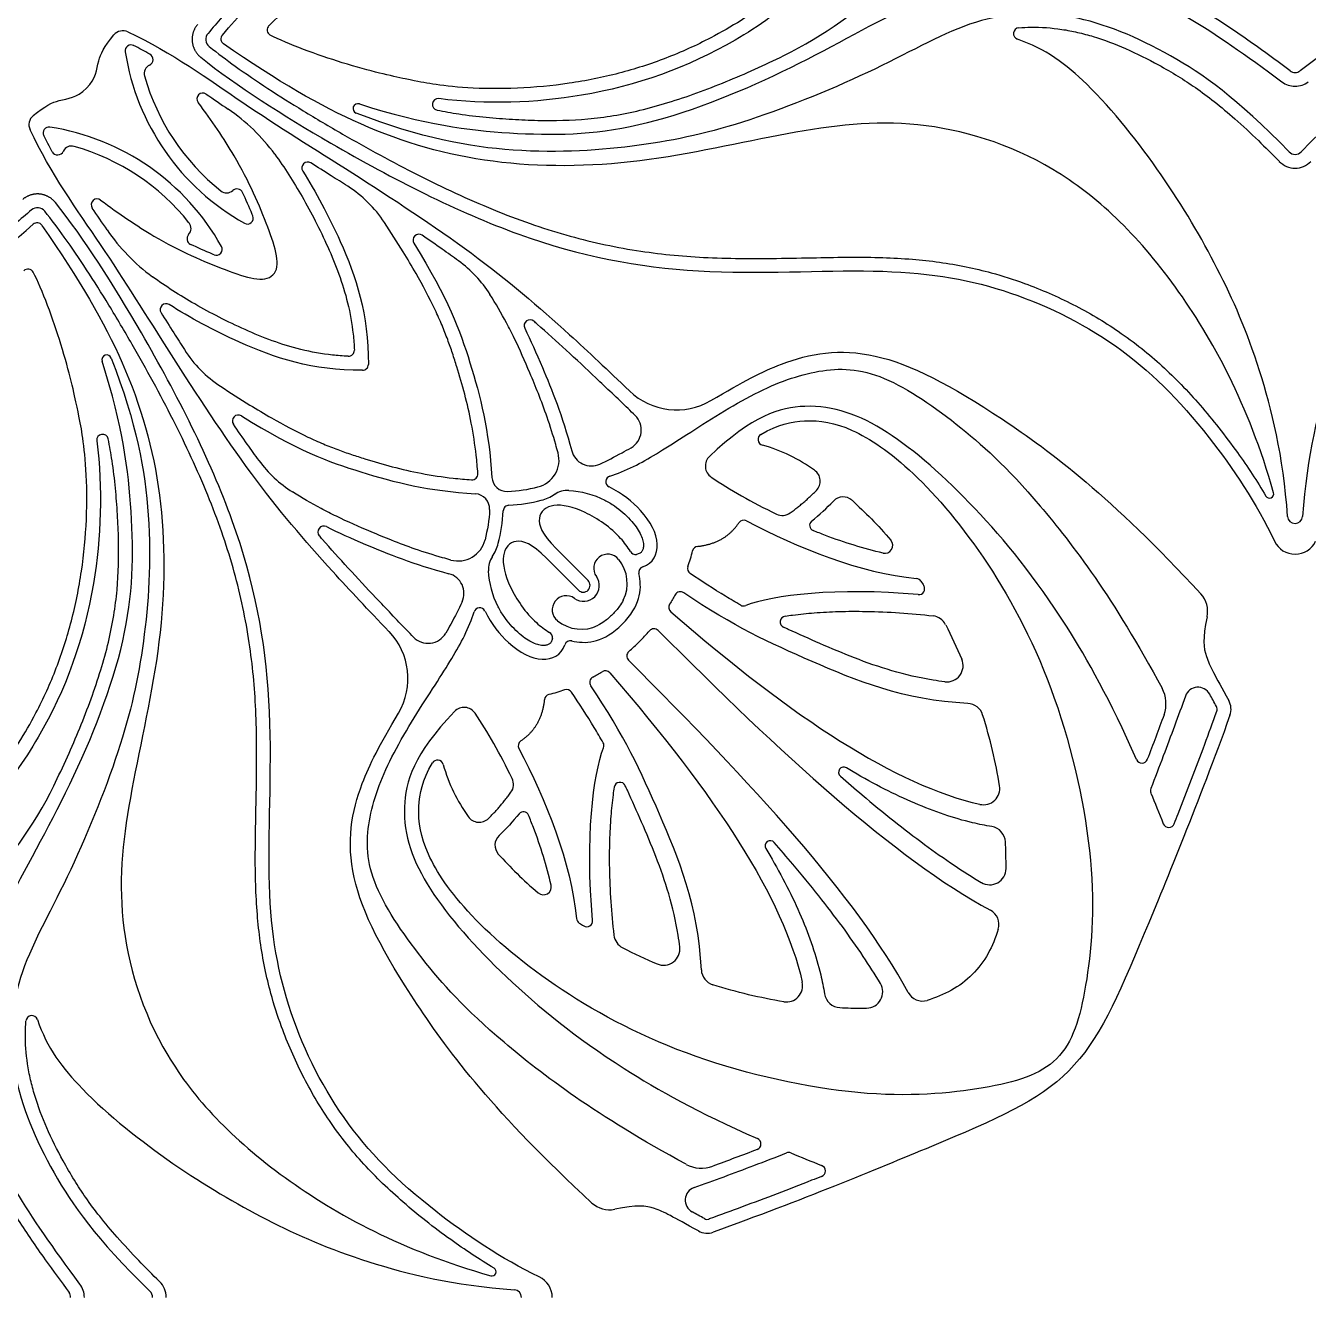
# Model space of a CAD drawing. Header units: millimetres. Extents: x -143 to 143, y -142 to 141.
# Drawn here: x -73.36 to -45.42, y -96.54 to -68.86 of the extents above; entities that cross this region are included whole.
import ezdxf

# ---------------------------------------------------------------- set-up
doc = ezdxf.new("R2010")
doc.units = ezdxf.units.MM
doc.header["$MEASUREMENT"] = 0
doc.layers.add('Layer 03', color=5, linetype='Continuous')

msp = doc.modelspace()

# ---------------------------------------------------------------- linework, layer by layer
at = {"layer": 'Layer 03'}
for p, q in [((-61.801, -80.239), (-61.106, -80.934)), ((-61.317, -81.145), (-62.012, -80.45))]:
    msp.add_line(p, q, dxfattribs=at)
for centre, radius, start, end in [((-60.712, -61.637), 8.77, 296.1595, 315.1549), ((-71.238, -69.223), 0.256, 64.7147, 140.0941), ((-67.968, -68.948), 0.128, 134.3858, 242.4301), ((-51.716, -69.031), 0.128, 94.6815, 251.5047), ((-69.231, -69.155), 0.2, 139.9473, 231.4089), ((-68.975, -69.146), 0.128, 139.1348, 235.4084), ((-71.06, -69.404), 0.128, 63.2362, 188.8658), ((-66.05, -68.622), 5.199, 188.8658, 240.7775), ((-70.715, -69.594), 0.135, 295.1145, 61.0149), ((-70.573, -69.898), 0.201, 115.1145, 195.7558), ((-66.05, -68.622), 4.9, 195.7558, 231.4239), ((-45.711, -69.694), 0.481, 233.2008, 270), ((-45.711, -69.694), 0.182, 234.0871, 270), ((-45.711, -69.694), 0.182, 270, 305.9129), ((-45.711, -69.694), 0.481, 270, 306.7992), ((-69.496, -70.452), 0.128, 55.8133, 216.7853), ((-66.12, -70.662), 0.106, 72.3119, 248.8515), ((-64.373, -70.571), 0.126, 82.7496, 258.9367), ((-73.028, -71.013), 0.256, 129.9059, 205.2853), ((-71.301, -74.125), 4.179, 36.2275, 55.7048), ((-72.847, -71.191), 0.128, 81.1342, 206.7638), ((-73.629, -76.201), 5.199, 29.2225, 81.1342), ((-72.353, -71.678), 0.201, 74.2442, 154.8855), ((-73.629, -76.201), 4.9, 38.5761, 74.2442), ((-72.657, -71.536), 0.135, 208.9851, 334.8855), ((-45.711, -71.477), 0.182, 224.3429, 270), ((-45.711, -71.477), 0.182, 270, 315.6571), ((-67.213, -71.953), 0.128, 57.7231, 212.1586), ((-45.711, -71.477), 0.481, 224.343, 270), ((-45.711, -71.477), 0.481, 270, 315.657), ((-68.98, -72.296), 0.201, 231.4239, 312.0658), ((-68.755, -72.546), 0.135, 25.4413, 132.0643), ((-67.784, -74.615), 2.683, 33.3595, 57.4728), ((-73.096, -73.02), 0.2, 38.5911, 130.0527), ((-71.799, -72.755), 0.128, 53.2147, 214.1867), ((-73.105, -73.276), 0.128, 34.5916, 130.8652), ((-69.955, -73.271), 0.201, 317.9342, 38.5761), ((-68.526, -73.048), 0.128, 240.7775, 22.3358), ((-68.126, -70.95), 4.179, 214.2952, 233.7725), ((-69.706, -73.496), 0.135, 137.9357, 244.5587), ((-64.791, -73.526), 0.128, 55.6299, 211.6976), ((-69.203, -73.725), 0.128, 247.6642, 29.2225), ((-65.509, -76.144), 2.683, 32.3673, 53.8699), ((-73.303, -74.283), 0.128, 27.5699, 135.6142), ((-70.298, -75.038), 0.128, 57.8414, 212.2769), ((-62.373, -75.387), 0.128, 48.9167, 206.2928), ((-67.636, -74.467), 2.683, 212.5272, 236.6405), ((-66.325, -75.926), 0.128, 315, 2.6832), ((-71.589, -76.131), 0.106, 21.1485, 197.6881), ((-66.325, -75.926), 0.128, 267.3168, 315), ((-66.02, -76.231), 0.128, 315, 359.6884), ((-66.02, -76.231), 0.128, 270.3116, 315), ((-59.181, -75.741), 1.48, 226.17, 300.4458), ((-68.725, -77.46), 0.128, 58.3024, 214.3701), ((-60.391, -77.66), 0.442, 299.61, 45.9821), ((-71.68, -77.878), 0.126, 11.0633, 187.2504), ((-57.278, -77.865), 0.128, 121.0371, 254.7572), ((-62.343, -78.314), 0.603, 283.8635, 15.0891), ((-61.037, -77.999), 0.442, 194.9376, 294.601), ((-66.107, -76.742), 2.683, 216.1301, 237.6327), ((-58.264, -78.443), 0.29, 133.5714, 236.4565), ((-63.636, -78.616), 0.128, 265.9994, 315), ((-63.636, -78.616), 0.128, 315, 4.0006), ((-62.875, -78.67), 0.328, 183.4412, 272.4277), ((-60.594, -78.783), 0.128, 106.9153, 244.0955), ((-56.342, -78.771), 0.29, 315.4232, 55.349), ((-63.581, -79.376), 0.328, 357.5723, 86.5588), ((-61.556, -79.469), 0.495, 86.6922, 124.271), ((-46.268, -79.05), 0.0919, 210.7446, 15.8749), ((-62.827, -79.424), 0.128, 92.7135, 135), ((-62.343, -78.314), 0.901, 283.8635, 304.2843), ((-55.554, -79.405), 0.29, 48.0677, 136.6645), ((-62.827, -79.424), 0.128, 135, 177.2865), ((-56.877, -79.23), 0.29, 244.0005, 306.191), ((-45.711, -79.529), 0.164, 184.172, 270), ((-45.711, -79.529), 0.164, 270, 355.828), ((-66.864, -79.878), 0.128, 63.7072, 221.0833), ((-57.717, -79.75), 0.128, 61.8656, 146.5033), ((-56.164, -79.736), 0.119, 128.9528, 247.8235), ((-63.937, -79.908), 0.603, 254.9109, 346.1365), ((-63.937, -79.908), 0.901, 325.7157, 346.1365), ((-54.645, -80.171), 0.172, 257.1642, 40.0937), ((-45.711, -79.868), 0.495, 205.4523, 270), ((-45.711, -79.868), 0.495, 270, 334.5477), ((-62.783, -80.695), 0.495, 145.729, 183.3078), ((-60.678, -80.669), 0.306, 39.3413, 215.6858), ((-60.076, -80.24), 0.128, 210.4757, 280.0124), ((-58.708, -80.319), 0.128, 96.2531, 166.6531), ((-61.076, -80.996), 0.821, 333.5741, 39.3413), ((-59.874, -80.76), 0.128, 108.6445, 191.8461), ((-58.812, -80.675), 0.128, 160.8247, 235.5824), ((-64.252, -81.214), 0.442, 335.399, 75.0624), ((-61.212, -81.04), 0.149, 315, 45), ((-61.204, -81.047), 0.342, 315, 35.6832), ((-53.967, -81.02), 0.128, 32.6272, 84.3203), ((-61.582, -81.573), 0.306, 54.3156, 230.6587), ((-61.212, -81.04), 0.149, 225, 315), ((-59.097, -81.307), 0.128, 55.9401, 150.8176), ((-53.906, -81.116), 0.128, 264.7146, 31.932), ((-48.174, -81.607), 0.559, 347.9778, 42.7417), ((-63.468, -81.657), 0.128, 25.9045, 163.0847), ((-61.204, -81.047), 0.342, 234.3156, 315), ((-59.223, -81.518), 0.128, 147.5567, 229.0431), ((-57.72, -81.361), 0.128, 240.4771, 291.0833), ((-61.255, -81.175), 0.821, 230.6587, 296.4259), ((-56.795, -81.837), 0.128, 98.8381, 244.8425), ((-53.637, -82.059), 0.355, 26.9436, 83.3836), ((-66.51, -83.07), 1.48, 329.5542, 43.83), ((-64.591, -81.861), 0.442, 224.0179, 330.39), ((-62.011, -82.175), 0.128, 349.9876, 59.5243), ((-59.674, -82.115), 0.128, 45.0447, 138.5367), ((-61.491, -82.377), 0.128, 78.1539, 161.3555), ((-60.136, -82.577), 0.128, 131.4633, 224.9553), ((-53.295, -82.788), 0.355, 263.0702, 23.3334), ((-60.733, -83.028), 0.128, 40.9569, 122.4433), ((-60.944, -83.154), 0.128, 119.1824, 214.0599), ((-61.932, -83.543), 0.128, 103.3469, 173.7469), ((-61.576, -83.439), 0.128, 34.4176, 109.1753), ((-49.225, -83.615), 0.703, 339.7993, 28.4236), ((-47.826, -83.55), 0.291, 28.7855, 160.1776), ((-63.808, -83.987), 0.29, 33.5435, 136.4286), ((-52.854, -83.965), 0.355, 17.5556, 87.4649), ((-47.536, -83.739), 0.128, 340.1222, 28.9064), ((-47.498, -83.736), 0.392, 340.1323, 28.8797), ((-62.501, -84.534), 0.128, 123.4967, 208.1344), ((-60.89, -84.531), 0.128, 338.9167, 29.5229), ((-64.386, -84.973), 0.128, 15.2428, 148.9629), ((-49.048, -84.782), 0.128, 203.8234, 339.0978), ((-55.539, -85.112), 0.113, 59.2037, 228.9278), ((-80.614, -81.539), 8.77, 314.8451, 333.8405), ((-63.021, -85.374), 0.29, 323.809, 25.9995), ((-60.414, -85.456), 0.128, 25.1575, 171.1619), ((-52.496, -85.462), 0.355, 257.2471, 9.2426), ((-48.735, -85.512), 0.128, 158.7335, 202.6009), ((-62.515, -86.087), 0.119, 22.1765, 141.0472), ((-63.48, -85.909), 0.29, 214.651, 314.5768), ((-52.373, -86.643), 0.355, 2.6948, 80.8124), ((-48.462, -86.183), 0.128, 201.7058, 338.4175), ((-62.846, -86.697), 0.29, 133.3355, 221.9323), ((-57.139, -86.712), 0.113, 41.0722, 210.7963), ((-52.361, -87.205), 0.355, 239.1442, 359.4278), ((-62.08, -87.606), 0.172, 229.9063, 12.8358), ((-52.516, -88.425), 0.355, 343.3267, 61.5771), ((-61.231, -88.284), 0.128, 185.6797, 237.3728), ((-61.135, -88.345), 0.128, 238.068, 5.2854), ((-60.192, -88.614), 0.355, 186.6164, 243.0564), ((-59.463, -88.956), 0.355, 246.6666, 6.9298), ((-58.286, -89.397), 0.355, 182.5351, 252.4444), ((-56.79, -89.755), 0.355, 260.7574, 12.7529), ((-55.608, -89.878), 0.355, 189.1876, 267.3052), ((-55.046, -89.89), 0.355, 270.5722, 30.8558), ((-53.826, -89.735), 0.355, 208.4229, 286.6733), ((-73.22, -90.535), 0.128, 18.4953, 175.3185), ((-57.47, -93.203), 0.128, 290.9022, 66.1766), ((-56.739, -93.516), 0.128, 67.3991, 111.2665), ((-58.636, -93.027), 0.703, 241.5764, 290.2007), ((-56.068, -93.789), 0.128, 291.5825, 68.2942), ((-58.701, -94.425), 0.291, 109.8224, 241.2145), ((-60.644, -94.077), 0.559, 227.2583, 282.0222), ((-58.512, -94.715), 0.128, 241.0936, 289.8778), ((-58.515, -94.753), 0.392, 241.1203, 289.8677), ((-63.201, -95.984), 0.0919, 254.1251, 59.2554), ((-72.557, -96.541), 0.481, 360, 36.7992), ((-70.774, -96.541), 0.481, 360, 45.657), ((-62.383, -96.541), 0.495, 360, 64.5477), ((-72.557, -96.541), 0.182, 360, 35.9129), ((-70.774, -96.541), 0.182, 360, 45.6571), ((-62.722, -96.541), 0.164, 360, 85.828)]:
    msp.add_arc(centre, radius, start, end, dxfattribs=at)
for points, knots in [([(-45.711, -56.238), (-45.898, -56.238), (-46.284, -56.25), (-46.877, -56.297), (-47.494, -56.369), (-48.332, -56.493), (-49.35, -56.683), (-50.493, -56.943), (-51.515, -57.214), (-52.428, -57.502), (-53.287, -57.82), (-54.152, -58.18), (-55.062, -58.583), (-56.362, -59.192), (-58.019, -60.026), (-59.962, -61.107), (-61.789, -62.249), (-63.426, -63.438), (-64.871, -64.61), (-66.167, -65.735), (-67.162, -66.668), (-67.929, -67.427), (-68.508, -68.029), (-68.993, -68.566), (-69.283, -68.905), (-69.384, -69.026)], [1247.428954, 1247.428954, 1247.428954, 1247.428954, 1248.086195, 1248.787177, 1249.518816, 1250.267475, 1251.761421, 1253.160183, 1254.382905, 1255.476425, 1256.521934, 1257.599901, 1258.76921, 1260.017723, 1262.644222, 1265.284616, 1267.829184, 1270.208854, 1272.390626, 1274.363237, 1276.238249, 1277.18343, 1278.155377, 1279.172489, 1279.724376, 1279.724376, 1279.724376, 1279.724376]), ([(-22.037, -69.026), (-22.138, -68.905), (-22.428, -68.566), (-22.913, -68.029), (-23.492, -67.427), (-24.259, -66.668), (-25.254, -65.735), (-26.551, -64.61), (-27.995, -63.438), (-29.632, -62.249), (-31.459, -61.107), (-33.402, -60.026), (-35.059, -59.192), (-36.359, -58.583), (-37.269, -58.18), (-38.134, -57.82), (-38.993, -57.502), (-39.906, -57.214), (-40.928, -56.943), (-42.071, -56.683), (-43.09, -56.493), (-43.927, -56.369), (-44.544, -56.297), (-45.137, -56.25), (-45.523, -56.238), (-45.711, -56.238)], [1215.133531, 1215.133531, 1215.133531, 1215.133531, 1215.685419, 1216.70253, 1217.674477, 1218.619658, 1220.49467, 1222.467281, 1224.649054, 1227.028724, 1229.573291, 1232.213685, 1234.840184, 1236.088698, 1237.258006, 1238.335973, 1239.381483, 1240.475002, 1241.697724, 1243.096486, 1244.590432, 1245.339092, 1246.07073, 1246.771712, 1247.428954, 1247.428954, 1247.428954, 1247.428954]), ([(-69.071, -69.062), (-68.344, -68.221), (-67.127, -66.981), (-64.247, -64.49), (-58.806, -60.894), (-53.539, -58.729), (-48.453, -57.372), (-45.711, -57.372)], [1088.146715, 1088.146715, 1088.146715, 1088.146715, 1093.81065, 1100.212751, 1106.614851, 1113.016952, 1119.419053, 1119.419053, 1119.419053, 1119.419053]), ([(-45.711, -57.372), (-42.968, -57.372), (-37.882, -58.729), (-32.615, -60.894), (-27.174, -64.49), (-24.294, -66.981), (-23.077, -68.221), (-22.35, -69.062)], [1119.419053, 1119.419053, 1119.419053, 1119.419053, 1125.821154, 1132.223255, 1138.625356, 1145.027456, 1150.691391, 1150.691391, 1150.691391, 1150.691391]), ([(-50.617, -60.607), (-52.325, -63.274), (-54.974, -66.964), (-57.829, -69.375), (-60.967, -70.497), (-63.321, -70.578), (-64.357, -70.446)], [205.323986, 205.323986, 205.323986, 205.323986, 210.799836, 216.341373, 221.882911, 226.498758, 226.498758, 226.498758, 226.498758]), ([(-68.058, -68.857), (-67.729, -68.535), (-66.946, -67.892), (-65.796, -67.03), (-64.385, -66.147), (-63.019, -65.484), (-60.981, -64.877), (-58.613, -64.74), (-57.445, -65.112), (-57.012, -65.333)], [89.124136, 89.124136, 89.124136, 89.124136, 90.593735, 92.677422, 94.76111, 96.844797, 98.928484, 101.012171, 102.999609, 102.999609, 102.999609, 102.999609]), ([(-66.088, -70.561), (-64.658, -71.018), (-62.721, -71.258), (-60.124, -71.229), (-56.751, -69.89), (-54.146, -68.351), (-51.92, -67.543), (-49.687, -67.656), (-47.589, -68.889), (-45.999, -70.079)], [504.764269, 504.764269, 504.764269, 504.764269, 508.332612, 512.064869, 515.797126, 519.529382, 523.261639, 526.993896, 530.517909, 530.517909, 530.517909, 530.517909]), ([(-45.817, -69.841), (-46.053, -69.665), (-46.571, -69.285), (-47.343, -68.754), (-48.103, -68.285), (-48.78, -67.928), (-49.397, -67.666), (-49.973, -67.485), (-50.519, -67.376), (-51.041, -67.332), (-51.543, -67.346), (-52.198, -67.427), (-52.991, -67.629), (-53.601, -67.868), (-53.898, -67.999)], [210.31772, 210.31772, 210.31772, 210.31772, 211.351266, 212.574935, 213.607512, 214.489962, 215.262437, 215.961443, 216.607026, 217.214928, 217.799036, 218.371547, 219.528268, 220.668793, 220.668793, 220.668793, 220.668793]), ([(-37.523, -67.999), (-37.82, -67.868), (-38.43, -67.629), (-39.224, -67.427), (-39.878, -67.346), (-40.38, -67.332), (-40.902, -67.376), (-41.448, -67.485), (-42.024, -67.666), (-42.641, -67.928), (-43.318, -68.285), (-44.079, -68.754), (-44.85, -69.285), (-45.368, -69.665), (-45.604, -69.841)], [251.734547, 251.734547, 251.734547, 251.734547, 252.875072, 254.031793, 254.604304, 255.188412, 255.796314, 256.441897, 257.140903, 257.913378, 258.795829, 259.828405, 261.052074, 262.08562, 262.08562, 262.08562, 262.08562]), ([(-56.712, -67.962), (-56.76, -68.002), (-56.957, -68.165), (-57.306, -68.432), (-57.83, -68.784), (-58.521, -69.182), (-59.406, -69.583), (-60.265, -69.858), (-60.974, -70.021), (-61.708, -70.149), (-62.65, -70.238), (-63.789, -70.224), (-64.545, -70.127), (-64.917, -70.053), (-66.244, -69.769), (-67.652, -69.258), (-68.028, -69.062)], [106.663297, 106.663297, 106.663297, 106.663297, 106.833107, 107.359887, 107.865368, 108.55698, 109.534705, 110.5169, 111.015324, 111.521428, 112.553346, 113.595453, 114.630436, 115.630436, 116.630436, 117.498885, 117.498885, 117.498885, 117.498885]), ([(-45.841, -71.604), (-47.002, -70.416), (-48.459, -69.394), (-50.584, -68.503), (-52.687, -68.604), (-54.691, -69.792), (-57.733, -71.031), (-59.896, -71.507), (-62.608, -71.697), (-64.743, -71.308), (-66.158, -70.761)], [478.255865, 478.255865, 478.255865, 478.255865, 481.436534, 484.734463, 488.032392, 491.330321, 494.62825, 497.926179, 501.224107, 504.383104, 504.383104, 504.383104, 504.383104]), ([(-25.263, -70.761), (-26.678, -71.308), (-28.814, -71.697), (-31.525, -71.507), (-33.688, -71.031), (-36.73, -69.792), (-38.734, -68.604), (-40.837, -68.503), (-42.962, -69.394), (-44.42, -70.416), (-45.58, -71.604)], [451.230978, 451.230978, 451.230978, 451.230978, 454.389975, 457.687904, 460.985833, 464.283762, 467.581691, 470.879619, 474.177548, 477.358218, 477.358218, 477.358218, 477.358218]), ([(-71.129, -68.991), (-70.159, -69.449), (-68.548, -70.626), (-66.321, -71.996), (-63.511, -73.835), (-61.781, -75.316), (-60.677, -76.357), (-60.206, -76.808)], [402.168737, 402.168737, 402.168737, 402.168737, 405.495517, 409.021804, 412.54809, 416.074377, 418.232564, 418.232564, 418.232564, 418.232564]), ([(-51.726, -68.903), (-51.639, -68.896), (-51.327, -68.881), (-50.897, -68.912), (-50.445, -68.999), (-49.977, -69.125), (-49.381, -69.351), (-48.773, -69.657), (-48.269, -69.947), (-47.864, -70.212), (-47.45, -70.521), (-46.992, -70.906), (-46.521, -71.343), (-46.205, -71.659), (-46.054, -71.813)], [203.214075, 203.214075, 203.214075, 203.214075, 203.52157, 204.31284, 204.721904, 205.137914, 206.01604, 206.954967, 207.528086, 208.058808, 208.654245, 209.342814, 210.158122, 210.913379, 210.913379, 210.913379, 210.913379]), ([(-72.031, -70.22), (-71.815, -70.005), (-71.815, -69.671), (-71.651, -69.317), (-71.435, -69.058)], [400.004829, 400.004829, 400.004829, 400.004829, 400.995247, 401.773583, 401.773583, 401.773583, 401.773583]), ([(-46.179, -79.025), (-46.727, -77.097), (-48.315, -74.187), (-50.906, -71.727), (-53.996, -70.808), (-56.661, -71.133), (-59.995, -71.927), (-63.248, -71.95), (-66.032, -71.143), (-67.847, -70.079), (-69.047, -69.251)], [1310.946925, 1310.946925, 1310.946925, 1310.946925, 1314.952486, 1319.109645, 1323.266805, 1327.423964, 1331.581123, 1335.738283, 1339.895442, 1343.914472, 1343.914472, 1343.914472, 1343.914472]), ([(-45.874, -79.541), (-45.971, -78.207), (-46.474, -76.16), (-47.355, -74.144), (-48.544, -72.126), (-50.103, -70.144), (-51.148, -69.356), (-51.757, -69.152)], [235.153531, 235.153531, 235.153531, 235.153531, 238.14172, 241.239105, 244.336489, 247.433874, 249.81238, 249.81238, 249.81238, 249.81238]), ([(-39.665, -69.152), (-40.273, -69.356), (-41.318, -70.144), (-42.877, -72.126), (-44.066, -74.144), (-44.947, -76.16), (-45.45, -78.207), (-45.547, -79.541)], [219.920889, 219.920889, 219.920889, 219.920889, 222.299395, 225.39678, 228.494164, 231.591549, 234.579738, 234.579738, 234.579738, 234.579738]), ([(-69.543, -69.545), (-68.763, -70.167), (-66.449, -71.639), (-62.547, -73.632), (-58.754, -74.363), (-54.642, -74.086), (-52.06, -74.488), (-49.521, -75.716), (-47.739, -77.489), (-46.548, -79.26), (-46.157, -80.081)], [654.712497, 654.712497, 654.712497, 654.712497, 657.976732, 662.184462, 666.392193, 670.599923, 674.807653, 679.015383, 683.223114, 686.516022, 686.516022, 686.516022, 686.516022]), ([(-69.356, -69.311), (-69.171, -69.459), (-68.753, -69.772), (-68.07, -70.237), (-67.29, -70.727), (-66.206, -71.367), (-65.102, -71.971), (-64.001, -72.506), (-63.188, -72.862), (-62.387, -73.168), (-61.353, -73.497), (-60.093, -73.775), (-58.818, -73.902), (-57.8, -73.929), (-56.98, -73.925), (-56.177, -73.908), (-55.405, -73.894), (-54.708, -73.9), (-53.866, -73.945), (-53.074, -74.052), (-52.26, -74.247), (-51.475, -74.499), (-50.538, -74.906), (-49.693, -75.402), (-49.06, -75.869), (-48.604, -76.259), (-48.181, -76.671), (-47.77, -77.123), (-47.363, -77.618), (-46.872, -78.27), (-46.539, -78.773), (-46.347, -79.097)], [1280.099006, 1280.099006, 1280.099006, 1280.099006, 1280.928667, 1281.934602, 1283.000994, 1284.167394, 1286.35597, 1287.421446, 1288.46751, 1289.474253, 1290.431255, 1292.279138, 1293.998275, 1294.925476, 1295.858142, 1296.877611, 1297.749549, 1298.56895, 1299.327039, 1300.712619, 1301.371581, 1302.265037, 1303.609021, 1304.95316, 1305.699526, 1306.372454, 1307.059885, 1307.771972, 1308.518784, 1309.312392, 1310.63671, 1310.63671, 1310.63671, 1310.63671]), ([(-64.397, -70.695), (-64.24, -70.726), (-63.883, -70.788), (-63.336, -70.855), (-62.761, -70.897), (-62.024, -70.931), (-61.287, -70.914), (-60.545, -70.82), (-59.962, -70.702), (-59.356, -70.534), (-58.516, -70.25), (-57.676, -69.904), (-57.055, -69.611), (-56.846, -69.508)], [226.952984, 226.952984, 226.952984, 226.952984, 227.515053, 228.223925, 228.89143, 229.539489, 230.816875, 231.474571, 232.166741, 232.906364, 233.683007, 235.278985, 236.096988, 236.096988, 236.096988, 236.096988]), ([(-73.193, -70.816), (-72.934, -70.6), (-72.58, -70.436), (-72.246, -70.436), (-72.031, -70.22)], [398.236076, 398.236076, 398.236076, 398.236076, 399.014411, 400.004829, 400.004829, 400.004829, 400.004829]), ([(-67.969, -74.282), (-67.784, -74.096), (-68.03, -73.309), (-68.638, -71.895), (-69.299, -70.93), (-69.598, -70.529)], [123.06057, 123.06057, 123.06057, 123.06057, 125.040286, 127.020002, 128.342655, 128.342655, 128.342655, 128.342655]), ([(-65.443, -82.045), (-65.895, -81.574), (-66.935, -80.47), (-68.416, -78.74), (-70.255, -75.93), (-71.625, -73.703), (-72.802, -72.092), (-73.26, -71.122)], [482.269402, 482.269402, 482.269402, 482.269402, 484.427589, 487.953876, 491.480163, 495.006449, 498.333229, 498.333229, 498.333229, 498.333229]), ([(-67.929, -71.656), (-67.823, -71.801), (-67.617, -72.104), (-67.324, -72.59), (-67.04, -73.114), (-66.77, -73.675), (-66.524, -74.265), (-66.328, -74.9), (-66.229, -75.458), (-66.202, -75.805), (-66.197, -75.92)], [131.105865, 131.105865, 131.105865, 131.105865, 131.739444, 132.392352, 133.097323, 133.833183, 134.579289, 135.345098, 136.16187, 136.56706, 136.56706, 136.56706, 136.56706]), ([(-67.322, -72.021), (-67.044, -72.464), (-66.363, -73.712), (-65.886, -75.139), (-65.892, -76.232)], [116.065857, 116.065857, 116.065857, 116.065857, 118.264633, 121.261896, 121.261896, 121.261896, 121.261896]), ([(-66.342, -72.353), (-66.463, -72.276), (-66.73, -72.107), (-66.998, -71.938), (-67.145, -71.845)], [114.548368, 114.548368, 114.548368, 114.548368, 115.050869, 115.661546, 115.661546, 115.661546, 115.661546]), ([(-68.407, -72.999), (-68.412, -72.988), (-68.483, -72.815), (-68.559, -72.645), (-68.633, -72.488)], [60.8855787, 60.8855787, 60.8855787, 60.8855787, 60.9300558, 61.5409811, 61.5409811, 61.5409811, 61.5409811]), ([(-73.225, -72.867), (-73.346, -72.968), (-73.685, -73.258), (-74.222, -73.743), (-74.824, -74.322), (-75.583, -75.089), (-76.517, -76.084), (-77.641, -77.381), (-78.813, -78.825), (-80.002, -80.462), (-81.144, -82.289), (-82.225, -84.232), (-83.059, -85.889), (-83.668, -87.189), (-84.071, -88.099), (-84.431, -88.964), (-84.749, -89.823), (-85.037, -90.736), (-85.308, -91.758), (-85.568, -92.901), (-85.759, -93.92), (-85.882, -94.757), (-85.954, -95.374), (-86.001, -95.967), (-86.013, -96.353), (-86.013, -96.541)], [1247.803583, 1247.803583, 1247.803583, 1247.803583, 1248.355471, 1249.372583, 1250.344529, 1251.28971, 1253.164722, 1255.137333, 1257.319106, 1259.698776, 1262.243343, 1264.883737, 1267.510236, 1268.75875, 1269.928058, 1271.006026, 1272.051535, 1273.145054, 1274.367776, 1275.766539, 1277.260484, 1278.009144, 1278.740782, 1279.441764, 1280.099006, 1280.099006, 1280.099006, 1280.099006]), ([(-63.154, -95.905), (-63.478, -95.712), (-63.981, -95.379), (-64.633, -94.889), (-65.128, -94.481), (-65.58, -94.07), (-65.992, -93.647), (-66.382, -93.191), (-66.849, -92.558), (-67.345, -91.713), (-67.752, -90.776), (-68.004, -89.991), (-68.2, -89.177), (-68.306, -88.385), (-68.351, -87.543), (-68.357, -86.846), (-68.343, -86.074), (-68.326, -85.271), (-68.322, -84.451), (-68.349, -83.433), (-68.476, -82.158), (-68.754, -80.898), (-69.083, -79.864), (-69.389, -79.063), (-69.745, -78.25), (-70.28, -77.149), (-70.884, -76.045), (-71.524, -74.961), (-72.015, -74.181), (-72.479, -73.498), (-72.793, -73.08), (-72.94, -72.895)], [1216.89125, 1216.89125, 1216.89125, 1216.89125, 1218.215567, 1219.009175, 1219.755987, 1220.468074, 1221.155505, 1221.828434, 1222.5748, 1223.918938, 1225.262923, 1226.156378, 1226.81534, 1228.200921, 1228.959009, 1229.77841, 1230.650348, 1231.669817, 1232.602483, 1233.529685, 1235.248822, 1237.096705, 1238.053707, 1239.060449, 1240.106513, 1241.171989, 1243.360566, 1244.526965, 1245.593357, 1246.599292, 1247.428954, 1247.428954, 1247.428954, 1247.428954]), ([(-62.17, -96.094), (-62.991, -95.703), (-64.762, -94.512), (-66.536, -92.73), (-67.763, -90.191), (-68.165, -87.609), (-67.888, -83.497), (-68.619, -79.704), (-70.612, -75.802), (-72.084, -73.488), (-72.706, -72.709)], [556.879557, 556.879557, 556.879557, 556.879557, 560.172466, 564.380196, 568.587926, 572.795656, 577.003386, 581.211116, 585.418846, 588.683082, 588.683082, 588.683082, 588.683082]), ([(-71.722, -72.653), (-71.321, -72.952), (-70.356, -73.613), (-68.942, -74.221), (-68.155, -74.467), (-67.969, -74.282)], [117.778486, 117.778486, 117.778486, 117.778486, 119.101138, 121.080854, 123.06057, 123.06057, 123.06057, 123.06057]), ([(-84.879, -96.541), (-84.879, -93.798), (-83.522, -88.712), (-81.357, -83.445), (-77.761, -78.004), (-75.27, -75.124), (-74.03, -73.907), (-73.189, -73.18)], [1152.089105, 1152.089105, 1152.089105, 1152.089105, 1158.491206, 1164.893307, 1171.295409, 1177.69751, 1183.361443, 1183.361443, 1183.361443, 1183.361443]), ([(-63.508, -78.607), (-63.517, -78.473), (-63.55, -78.105), (-63.638, -77.526), (-63.785, -76.886), (-63.933, -76.382), (-64.059, -75.987), (-64.165, -75.685), (-64.29, -75.369), (-64.508, -74.883), (-64.793, -74.349), (-65.169, -73.718), (-65.405, -73.351), (-65.544, -73.14)], [136.703799, 136.703799, 136.703799, 136.703799, 137.175699, 138.000849, 138.757368, 139.484333, 139.845361, 140.214365, 140.606942, 141.039094, 142.086379, 142.731991, 143.619429, 143.619429, 143.619429, 143.619429]), ([(-73, -73.204), (-72.172, -74.404), (-71.108, -76.219), (-70.301, -79.003), (-70.324, -82.256), (-71.118, -85.59), (-71.443, -88.255), (-70.524, -91.345), (-68.064, -93.936), (-65.154, -95.524), (-63.226, -96.072)], [1183.613487, 1183.613487, 1183.613487, 1183.613487, 1187.632515, 1191.789675, 1195.946834, 1200.103994, 1204.261153, 1208.418313, 1212.575472, 1216.581034, 1216.581034, 1216.581034, 1216.581034]), ([(-63.928, -73.978), (-64.046, -73.892), (-64.308, -73.704), (-64.573, -73.52), (-64.718, -73.42)], [71.765709, 71.765709, 71.765709, 71.765709, 72.278432, 72.898746, 72.898746, 72.898746, 72.898746]), ([(-69.252, -73.844), (-69.263, -73.839), (-69.436, -73.768), (-69.606, -73.692), (-69.763, -73.618)], [60.8855787, 60.8855787, 60.8855787, 60.8855787, 60.9300558, 61.5409811, 61.5409811, 61.5409811, 61.5409811]), ([(-64.9, -73.593), (-64.151, -74.806), (-63.638, -76.197), (-63.264, -77.673), (-63.203, -78.69)], [73.30733, 73.30733, 73.30733, 73.30733, 76.598581, 80.001421, 80.001421, 80.001421, 80.001421]), ([(-74.289, -85.539), (-74.249, -85.491), (-74.087, -85.294), (-73.819, -84.945), (-73.467, -84.421), (-73.069, -83.73), (-72.668, -82.845), (-72.393, -81.986), (-72.23, -81.278), (-72.102, -80.543), (-72.013, -79.601), (-72.027, -78.462), (-72.124, -77.706), (-72.198, -77.334), (-72.482, -76.007), (-72.993, -74.599), (-73.189, -74.223)], [106.663297, 106.663297, 106.663297, 106.663297, 106.833107, 107.359887, 107.865368, 108.556981, 109.534705, 110.5169, 111.015324, 111.521428, 112.553347, 113.595453, 114.630436, 115.630436, 116.630436, 117.498885, 117.498885, 117.498885, 117.498885]), ([(-66.331, -76.054), (-66.446, -76.049), (-66.793, -76.022), (-67.351, -75.923), (-67.986, -75.727), (-68.576, -75.481), (-69.137, -75.211), (-69.662, -74.927), (-70.147, -74.634), (-70.45, -74.428), (-70.595, -74.322)], [109.554081, 109.554081, 109.554081, 109.554081, 109.959271, 110.776043, 111.541851, 112.287958, 113.023818, 113.728789, 114.381696, 115.015276, 115.015276, 115.015276, 115.015276]), ([(-61.761, -78.157), (-61.778, -78.097), (-61.85, -77.835), (-61.987, -77.402), (-62.18, -76.883), (-62.418, -76.311), (-62.644, -75.796), (-62.932, -75.225), (-63.115, -74.91), (-63.244, -74.708)], [66.17557, 66.17557, 66.17557, 66.17557, 66.396813, 67.129836, 67.770916, 68.339064, 69.307369, 69.745827, 70.586668, 70.586668, 70.586668, 70.586668]), ([(-70.406, -75.106), (-70.314, -75.253), (-70.145, -75.521), (-69.975, -75.788), (-69.898, -75.909)], [127.096234, 127.096234, 127.096234, 127.096234, 127.706911, 128.209412, 128.209412, 128.209412, 128.209412]), ([(-66.019, -76.359), (-67.112, -76.365), (-68.54, -75.889), (-69.787, -75.207), (-70.23, -74.929)], [121.495884, 121.495884, 121.495884, 121.495884, 124.493146, 126.691923, 126.691923, 126.691923, 126.691923]), ([(-60.083, -77.342), (-60.134, -77.292), (-60.418, -77.019), (-60.916, -76.542), (-61.574, -75.928), (-62.027, -75.52), (-62.264, -75.312), (-62.289, -75.29)], [41.736211, 41.736211, 41.736211, 41.736211, 41.986355, 43.121357, 44.157364, 45.148221, 45.264124, 45.264124, 45.264124, 45.264124]), ([(-62.488, -75.444), (-62.359, -75.705), (-62.056, -76.385), (-61.669, -77.342), (-61.464, -78.113)], [45.676134, 45.676134, 45.676134, 45.676134, 47.014455, 48.987703, 48.987703, 48.987703, 48.987703]), ([(-58.431, -77.017), (-57.722, -76.6), (-56.74, -76.077), (-54.964, -75.757), (-52.352, -77.132), (-49.732, -79.098), (-47.764, -81.228)], [420.479836, 420.479836, 420.479836, 420.479836, 423.453708, 427.768606, 432.083504, 436.225581, 436.225581, 436.225581, 436.225581]), ([(-72.172, -96.252), (-73.362, -94.662), (-74.595, -92.564), (-74.708, -90.331), (-73.9, -88.105), (-72.361, -85.5), (-71.022, -82.127), (-70.993, -79.53), (-71.233, -77.593), (-71.69, -76.163)], [504.591347, 504.591347, 504.591347, 504.591347, 508.115361, 511.847617, 515.579874, 519.312131, 523.044388, 526.776645, 530.344987, 530.344987, 530.344987, 530.344987]), ([(-71.49, -76.093), (-70.943, -77.508), (-70.554, -79.644), (-70.744, -82.355), (-71.22, -84.518), (-72.459, -87.56), (-73.647, -89.564), (-73.748, -91.667), (-72.857, -93.792), (-71.835, -95.25), (-70.647, -96.41)], [530.726152, 530.726152, 530.726152, 530.726152, 533.885148, 537.183077, 540.481006, 543.778935, 547.076864, 550.374793, 553.672722, 556.853391, 556.853391, 556.853391, 556.853391]), ([(-60.631, -78.661), (-60.47, -78.612), (-59.965, -78.403), (-59.15, -77.884), (-57.523, -76.831), (-56.164, -76.314), (-54.824, -76.295), (-53.065, -77.489), (-51.49, -78.907), (-49.667, -81.321), (-48.606, -83.28)], [676.358934, 676.358934, 676.358934, 676.358934, 677.691316, 680.136953, 682.582591, 685.028229, 687.473867, 689.919505, 692.365143, 694.701411, 694.701411, 694.701411, 694.701411]), ([(-69.111, -76.707), (-68.9, -76.846), (-68.533, -77.082), (-67.902, -77.458), (-67.368, -77.743), (-66.882, -77.961), (-66.566, -78.086), (-66.264, -78.192), (-65.869, -78.318), (-65.365, -78.466), (-64.725, -78.614), (-64.146, -78.701), (-63.778, -78.734), (-63.645, -78.743)], [129.531603, 129.531603, 129.531603, 129.531603, 130.419041, 131.064653, 132.111939, 132.544091, 132.936667, 133.305671, 133.6667, 134.393665, 135.150184, 135.975333, 136.447233, 136.447233, 136.447233, 136.447233]), ([(-68.658, -77.351), (-67.445, -78.101), (-66.054, -78.613), (-64.578, -78.987), (-63.561, -79.048)], [73.30733, 73.30733, 73.30733, 73.30733, 76.59858, 80.001421, 80.001421, 80.001421, 80.001421]), ([(-49.165, -84.833), (-49.741, -83.53), (-50.927, -81.404), (-52.685, -79.261), (-54.645, -77.519), (-56.251, -76.953), (-57.531, -77.345), (-58.464, -78.233)], [696.966938, 696.966938, 696.966938, 696.966938, 699.588053, 703.414739, 707.241425, 711.068111, 714.420674, 714.420674, 714.420674, 714.420674]), ([(-68.273, -78.323), (-68.359, -78.206), (-68.547, -77.943), (-68.731, -77.678), (-68.831, -77.533)], [71.765709, 71.765709, 71.765709, 71.765709, 72.278432, 72.898746, 72.898746, 72.898746, 72.898746]), ([(-57.344, -77.755), (-56.974, -77.532), (-56.307, -77.401), (-55.425, -77.546), (-54.081, -78.428), (-52.375, -80.431), (-50.842, -83.332), (-49.982, -87.215), (-50.234, -89.932), (-50.553, -90.995), (-50.905, -91.346)], [580.456871, 580.456871, 580.456871, 580.456871, 582.641709, 585.29942, 587.957131, 590.614842, 593.272554, 595.930265, 598.587976, 601.245687, 601.245687, 601.245687, 601.245687]), ([(-71.805, -77.894), (-71.673, -78.93), (-71.754, -81.284), (-72.876, -84.422), (-75.287, -87.277), (-78.977, -89.926), (-81.644, -91.634)], [160.32193, 160.32193, 160.32193, 160.32193, 164.937777, 170.479314, 176.020851, 181.496701, 181.496701, 181.496701, 181.496701]), ([(-72.743, -85.405), (-72.641, -85.196), (-72.347, -84.575), (-72.001, -83.735), (-71.717, -82.895), (-71.549, -82.289), (-71.431, -81.706), (-71.337, -80.964), (-71.32, -80.227), (-71.354, -79.49), (-71.396, -78.915), (-71.463, -78.368), (-71.525, -78.011), (-71.556, -77.854)], [150.7237, 150.7237, 150.7237, 150.7237, 151.541702, 153.137681, 153.914323, 154.653946, 155.346116, 156.003813, 157.281199, 157.929257, 158.596762, 159.305634, 159.867703, 159.867703, 159.867703, 159.867703]), ([(-60.853, -78.401), (-60.685, -78.324), (-60.494, -78.225), (-60.241, -78.083), (-60.172, -78.044)], [39.454391, 39.454391, 39.454391, 39.454391, 40.436261, 40.774838, 40.774838, 40.774838, 40.774838]), ([(-64.094, -80.49), (-64.154, -80.473), (-64.416, -80.401), (-64.849, -80.264), (-65.368, -80.071), (-65.94, -79.833), (-66.455, -79.607), (-67.026, -79.319), (-67.341, -79.136), (-67.543, -79.007)], [66.17557, 66.17557, 66.17557, 66.17557, 66.396813, 67.129836, 67.770916, 68.339064, 69.307369, 69.745827, 70.586668, 70.586668, 70.586668, 70.586668]), ([(-61.528, -78.974), (-61.257, -78.99), (-60.906, -79.083), (-60.469, -79.344), (-60.24, -79.545), (-60.064, -79.759), (-59.972, -79.904), (-59.917, -80.036), (-59.899, -80.136), (-59.901, -80.204), (-59.909, -80.254), (-59.926, -80.295), (-59.953, -80.325), (-59.979, -80.343), (-60.013, -80.357), (-60.04, -80.364), (-60.054, -80.366)], [109.654398, 109.654398, 109.654398, 109.654398, 110.610322, 110.902853, 111.438094, 111.67357, 111.875077, 112.039899, 112.172925, 112.22967, 112.278923, 112.352792, 112.382743, 112.416891, 112.464203, 112.513058, 112.513058, 112.513058, 112.513058]), ([(-59.915, -80.639), (-59.684, -80.561), (-59.491, -80.123), (-59.855, -79.457), (-60.365, -79.037), (-60.65, -78.899)], [673.000668, 673.000668, 673.000668, 673.000668, 673.981405, 675.110815, 675.999797, 675.999797, 675.999797, 675.999797]), ([(-60.186, -80.305), (-60.246, -80.204), (-60.503, -79.856), (-61.192, -79.386), (-61.912, -79.222), (-62.261, -79.533), (-62.119, -79.921), (-61.801, -80.239)], [112.695105, 112.695105, 112.695105, 112.695105, 113.096101, 114.154546, 115.212991, 116.271435, 117.32988, 117.32988, 117.32988, 117.32988]), ([(-66.807, -79.763), (-66.546, -79.892), (-65.866, -80.195), (-64.909, -80.582), (-64.139, -80.787)], [45.676134, 45.676134, 45.676134, 45.676134, 47.014455, 48.987703, 48.987703, 48.987703, 48.987703]), ([(-64.909, -82.168), (-64.959, -82.117), (-65.233, -81.833), (-65.709, -81.335), (-66.323, -80.677), (-66.732, -80.224), (-66.939, -79.987), (-66.961, -79.962)], [41.736211, 41.736211, 41.736211, 41.736211, 41.986355, 43.121357, 44.157364, 45.148221, 45.264124, 45.264124, 45.264124, 45.264124]), ([(-62.012, -80.45), (-62.33, -80.132), (-62.718, -79.99), (-63.029, -80.339), (-62.865, -81.059), (-62.395, -81.748), (-62.047, -82.005), (-61.946, -82.065)], [98.954007, 98.954007, 98.954007, 98.954007, 100.012452, 101.070896, 102.129341, 103.187786, 103.588783, 103.588783, 103.588783, 103.588783]), ([(-61.885, -82.197), (-61.887, -82.211), (-61.894, -82.238), (-61.908, -82.272), (-61.926, -82.299), (-61.956, -82.325), (-61.997, -82.342), (-62.047, -82.35), (-62.115, -82.352), (-62.215, -82.334), (-62.347, -82.279), (-62.492, -82.187), (-62.706, -82.011), (-62.907, -81.782), (-63.168, -81.345), (-63.261, -80.994), (-63.277, -80.723)], [103.770829, 103.770829, 103.770829, 103.770829, 103.819684, 103.866996, 103.901144, 103.931095, 104.004964, 104.054217, 104.110962, 104.243988, 104.40881, 104.610317, 104.845793, 105.381034, 105.673565, 106.629489, 106.629489, 106.629489, 106.629489]), ([(-60.366, -81.885), (-59.969, -81.489), (-59.933, -81.13), (-59.996, -80.805), (-60, -80.786)], [671.66045, 671.66045, 671.66045, 671.66045, 672.718895, 672.782846, 672.782846, 672.782846, 672.782846]), ([(-57.784, -81.472), (-57.895, -81.409), (-58.269, -81.19), (-58.632, -80.953), (-58.884, -80.78)], [49.885977, 49.885977, 49.885977, 49.885977, 50.334278, 51.40908, 51.40908, 51.40908, 51.40908]), ([(-52.839, -83.61), (-54.228, -83.549), (-56.416, -82.635), (-57.93, -81.942), (-59.025, -81.201)], [83.848614, 83.848614, 83.848614, 83.848614, 87.804277, 91.845718, 91.845718, 91.845718, 91.845718]), ([(-63.85, -81.398), (-63.927, -81.566), (-64.026, -81.757), (-64.168, -82.01), (-64.207, -82.079)], [39.454391, 39.454391, 39.454391, 39.454391, 40.436261, 40.774838, 40.774838, 40.774838, 40.774838]), ([(-60.341, -81.362), (-60.364, -81.408), (-60.434, -81.52), (-60.521, -81.618), (-60.577, -81.674)], [26.9452079, 26.9452079, 26.9452079, 26.9452079, 27.1270633, 27.4057227, 27.4057227, 27.4057227, 27.4057227]), ([(-58.971, -93.645), (-60.93, -92.584), (-63.344, -90.761), (-64.762, -89.186), (-65.956, -87.427), (-65.937, -86.087), (-65.42, -84.728), (-64.367, -83.101), (-63.848, -82.287), (-63.639, -81.781), (-63.59, -81.62)], [648.619489, 648.619489, 648.619489, 648.619489, 650.955757, 653.401395, 655.847033, 658.292671, 660.738309, 663.183947, 665.629585, 666.961966, 666.961966, 666.961966, 666.961966]), ([(-63.352, -81.601), (-63.214, -81.886), (-62.795, -82.396), (-62.128, -82.76), (-61.69, -82.567), (-61.613, -82.336)], [667.321103, 667.321103, 667.321103, 667.321103, 668.210085, 669.339495, 670.320232, 670.320232, 670.320232, 670.320232]), ([(-60.577, -81.674), (-60.633, -81.73), (-60.732, -81.817), (-60.843, -81.887), (-60.89, -81.91)], [20.9453787, 20.9453787, 20.9453787, 20.9453787, 21.224038, 21.4058935, 21.4058935, 21.4058935, 21.4058935]), ([(-56.815, -81.71), (-56.761, -81.702), (-56.551, -81.672), (-56.163, -81.633), (-55.63, -81.606), (-54.765, -81.602), (-54.08, -81.65), (-53.596, -81.706)], [48.971046, 48.971046, 48.971046, 48.971046, 49.163269, 49.714337, 50.34175, 51.038713, 52.751418, 52.751418, 52.751418, 52.751418]), ([(-47.627, -81.723), (-47.731, -82.209), (-47.681, -82.605), (-47.462, -82.99), (-47.155, -83.546)], [436.85127, 436.85127, 436.85127, 436.85127, 438.097888, 439.419445, 439.419445, 439.419445, 439.419445]), ([(-61.465, -82.252), (-61.447, -82.255), (-61.122, -82.318), (-60.762, -82.282), (-60.366, -81.885)], [670.538054, 670.538054, 670.538054, 670.538054, 670.602005, 671.66045, 671.66045, 671.66045, 671.66045]), ([(-53.338, -83.141), (-53.423, -83.13), (-53.813, -83.075), (-54.478, -82.921), (-55.296, -82.634), (-56.041, -82.315), (-56.554, -82.09), (-56.816, -81.968), (-56.849, -81.953)], [44.228055, 44.228055, 44.228055, 44.228055, 44.531672, 45.611575, 46.620775, 47.572615, 48.460288, 48.588807, 48.588807, 48.588807, 48.588807]), ([(-58.641, -89.412), (-58.702, -88.023), (-59.616, -85.835), (-60.31, -84.321), (-61.05, -83.226)], [83.848614, 83.848614, 83.848614, 83.848614, 87.804276, 91.845718, 91.845718, 91.845718, 91.845718]), ([(-60.779, -84.467), (-60.842, -84.356), (-61.061, -83.982), (-61.298, -83.619), (-61.471, -83.367)], [59.561373, 59.561373, 59.561373, 59.561373, 60.009674, 61.084476, 61.084476, 61.084476, 61.084476]), ([(-48.099, -83.452), (-48.256, -83.887), (-48.505, -84.56), (-48.762, -85.229), (-48.854, -85.466)], [28.970922, 28.970922, 28.970922, 28.970922, 30.597475, 31.490134, 31.490134, 31.490134, 31.490134]), ([(-64.018, -83.787), (-64.907, -84.72), (-65.298, -86), (-64.732, -87.606), (-62.99, -89.566), (-60.847, -91.324), (-58.721, -92.511), (-57.418, -93.086)], [628.900226, 628.900226, 628.900226, 628.900226, 632.25279, 636.079476, 639.906162, 643.732848, 646.353962, 646.353962, 646.353962, 646.353962]), ([(-48.343, -86.23), (-48.315, -86.157), (-48.088, -85.583), (-47.776, -84.768), (-47.503, -84.023), (-47.416, -83.782)], [24.641326, 24.641326, 24.641326, 24.641326, 24.915686, 26.809399, 27.70653, 27.70653, 27.70653, 27.70653]), ([(-61.023, -94.487), (-63.154, -92.519), (-65.119, -89.899), (-66.494, -87.287), (-66.174, -85.511), (-65.651, -84.529), (-65.234, -83.82)], [464.276386, 464.276386, 464.276386, 464.276386, 468.418463, 472.733361, 477.048258, 480.02213, 480.02213, 480.02213, 480.02213]), ([(-47.129, -83.869), (-47.825, -85.794), (-49.251, -89.255), (-49.975, -90.945), (-50.641, -91.61)], [439.810379, 439.810379, 439.810379, 439.810379, 444.64517, 450.250983, 450.250983, 450.250983, 450.250983]), ([(-50.905, -91.346), (-51.256, -91.698), (-52.319, -92.017), (-55.036, -92.269), (-58.92, -91.409), (-61.82, -89.877), (-63.823, -88.17), (-64.705, -86.826), (-64.85, -85.944), (-64.719, -85.277), (-64.496, -84.907)], [601.245687, 601.245687, 601.245687, 601.245687, 603.903397, 606.561109, 609.21882, 611.876531, 614.534242, 617.191954, 619.849665, 622.034503, 622.034503, 622.034503, 622.034503]), ([(-52.316, -86.293), (-52.456, -86.27), (-52.806, -86.2), (-53.368, -86.035), (-54.009, -85.787), (-54.67, -85.475), (-55.16, -85.205), (-55.433, -85.045), (-55.482, -85.015)], [55.273067, 55.273067, 55.273067, 55.273067, 55.770536, 56.526917, 57.329249, 58.183202, 59.093394, 59.294131, 59.294131, 59.294131, 59.294131]), ([(-60.541, -85.436), (-60.549, -85.49), (-60.579, -85.7), (-60.618, -86.088), (-60.646, -86.621), (-60.649, -87.486), (-60.601, -88.171), (-60.545, -88.655)], [38.338815, 38.338815, 38.338815, 38.338815, 38.531039, 39.082107, 39.70952, 40.406483, 42.119188, 42.119188, 42.119188, 42.119188]), ([(-59.11, -88.913), (-59.121, -88.828), (-59.176, -88.438), (-59.33, -87.773), (-59.617, -86.955), (-59.936, -86.21), (-60.161, -85.697), (-60.283, -85.435), (-60.298, -85.402)], [44.228055, 44.228055, 44.228055, 44.228055, 44.531672, 45.611575, 46.620775, 47.572615, 48.460288, 48.588807, 48.588807, 48.588807, 48.588807]), ([(-55.613, -85.197), (-55.457, -85.334), (-55.073, -85.663), (-54.465, -86.162), (-53.797, -86.675), (-53.162, -87.123), (-52.743, -87.39), (-52.544, -87.51)], [48.67465, 48.67465, 48.67465, 48.67465, 49.406088, 50.450226, 51.437361, 52.364356, 53.181583, 53.181583, 53.181583, 53.181583]), ([(-57.236, -86.769), (-57.206, -86.818), (-57.046, -87.091), (-56.777, -87.581), (-56.464, -88.242), (-56.216, -88.883), (-56.051, -89.445), (-55.981, -89.795), (-55.958, -89.935)], [39.454403, 39.454403, 39.454403, 39.454403, 39.65514, 40.565332, 41.419285, 42.221617, 42.977999, 43.475467, 43.475467, 43.475467, 43.475467]), ([(-54.741, -89.707), (-54.861, -89.508), (-55.128, -89.089), (-55.576, -88.454), (-56.089, -87.786), (-56.588, -87.178), (-56.917, -86.795), (-57.054, -86.638)], [45.566951, 45.566951, 45.566951, 45.566951, 46.384178, 47.311173, 48.298308, 49.342446, 50.073884, 50.073884, 50.073884, 50.073884]), ([(-52.006, -87.208), (-52.005, -87.094), (-52.007, -86.9), (-52.014, -86.706), (-52.018, -86.627)], [54.0547948, 54.0547948, 54.0547948, 54.0547948, 54.4395658, 54.7059633, 54.7059633, 54.7059633, 54.7059633]), ([(-74.252, -88.353), (-74.383, -88.65), (-74.622, -89.26), (-74.824, -90.054), (-74.905, -90.708), (-74.919, -91.21), (-74.875, -91.732), (-74.766, -92.278), (-74.585, -92.854), (-74.324, -93.471), (-73.966, -94.148), (-73.497, -94.909), (-72.966, -95.68), (-72.586, -96.198), (-72.41, -96.434)], [304.208517, 304.208517, 304.208517, 304.208517, 305.349042, 306.505763, 307.078274, 307.662382, 308.270284, 308.915867, 309.614873, 310.387348, 311.269798, 312.302375, 313.526044, 314.55959, 314.55959, 314.55959, 314.55959]), ([(-73.099, -90.495), (-72.895, -91.103), (-72.107, -92.148), (-70.125, -93.707), (-68.108, -94.896), (-66.091, -95.777), (-64.044, -96.28), (-62.71, -96.377)], [219.920889, 219.920889, 219.920889, 219.920889, 222.299395, 225.39678, 228.494164, 231.591549, 234.579738, 234.579738, 234.579738, 234.579738]), ([(-55.624, -90.233), (-55.545, -90.237), (-55.351, -90.244), (-55.157, -90.246), (-55.043, -90.245)], [44.0425708, 44.0425708, 44.0425708, 44.0425708, 44.3089683, 44.6937393, 44.6937393, 44.6937393, 44.6937393]), ([(-70.438, -96.197), (-70.592, -96.046), (-70.908, -95.73), (-71.345, -95.259), (-71.73, -94.801), (-72.039, -94.387), (-72.304, -93.982), (-72.594, -93.478), (-72.9, -92.87), (-73.126, -92.274), (-73.252, -91.806), (-73.339, -91.354), (-73.37, -90.925), (-73.355, -90.612), (-73.348, -90.525)], [211.811023, 211.811023, 211.811023, 211.811023, 212.56628, 213.381589, 214.070157, 214.665594, 215.196316, 215.769435, 216.708362, 217.586488, 218.002498, 218.411562, 219.202832, 219.510327, 219.510327, 219.510327, 219.510327]), ([(-50.641, -91.61), (-51.307, -92.276), (-52.996, -93), (-56.457, -94.426), (-58.382, -95.122)], [450.250983, 450.250983, 450.250983, 450.250983, 455.856796, 460.691588, 460.691588, 460.691588, 460.691588]), ([(-58.799, -94.152), (-58.364, -93.995), (-57.691, -93.746), (-57.022, -93.489), (-56.785, -93.397)], [28.970922, 28.970922, 28.970922, 28.970922, 30.597475, 31.490134, 31.490134, 31.490134, 31.490134]), ([(-56.021, -93.908), (-56.094, -93.936), (-56.668, -94.163), (-57.483, -94.475), (-58.229, -94.748), (-58.469, -94.835)], [24.641326, 24.641326, 24.641326, 24.641326, 24.915686, 26.809399, 27.70653, 27.70653, 27.70653, 27.70653]), ([(-58.705, -95.096), (-59.261, -94.789), (-59.646, -94.57), (-60.042, -94.52), (-60.528, -94.624)], [461.082521, 461.082521, 461.082521, 461.082521, 462.404079, 463.650697, 463.650697, 463.650697, 463.650697])]:
    msp.add_open_spline(points, degree=3, knots=knots, dxfattribs=at)
for points, knots in [([(-69.613, -68.833), (-69.749, -68.994), (-69.728, -69.204), (-69.706, -69.412), (-69.543, -69.545)], [654.337867, 654.337867, 654.337867, 654.5251818, 654.5251818, 654.7124967, 654.7124967, 654.7124967]), ([(-72.706, -72.709), (-72.839, -72.545), (-73.047, -72.523), (-73.257, -72.502), (-73.418, -72.638)], [588.6830815, 588.6830815, 588.6830815, 588.8703963, 588.8703963, 589.0577111, 589.0577111, 589.0577111])]:
    msp.add_rational_spline(points, [1, 0.921420374374, 1, 0.921420374374, 1], degree=2, knots=knots, dxfattribs=at)
for points, degree in [([(-70.65, -69.476), (-70.766, -69.412), (-70.884, -69.35), (-71.003, -69.29)], 3), ([(-69.424, -70.346), (-69.264, -70.455), (-69.105, -70.564), (-68.946, -70.673)], 3), ([(-72.775, -71.601), (-72.839, -71.485), (-72.901, -71.367), (-72.961, -71.248)], 3), ([(-71.578, -73.305), (-71.687, -73.146), (-71.796, -72.987), (-71.905, -72.827)], 3), ([(-56.177, -78.533), (-56.521, -78.294), (-56.884, -78.105), (-57.312, -77.988)], 3), ([(-58.425, -78.685), (-58.025, -78.95), (-57.536, -79.231), (-57.005, -79.491)], 3), ([(-62.861, -78.998), (-62.631, -78.989), (-62.407, -78.951), (-62.199, -78.899)], 3), ([(-56.706, -79.464), (-56.386, -79.23), (-56.135, -78.975)], 2), ([(-62.833, -79.296), (-62.583, -79.285), (-62.346, -79.244), (-62.127, -79.189)], 3), ([(-56.239, -79.643), (-56.067, -79.504), (-55.909, -79.358), (-55.765, -79.206)], 3), ([(-55.36, -79.189), (-55.077, -79.444), (-54.792, -79.729), (-54.514, -80.06)], 3), ([(-63.253, -79.39), (-63.262, -79.621), (-63.3, -79.844), (-63.352, -80.052)], 3), ([(-63.062, -80.124), (-63.008, -79.905), (-62.967, -79.668), (-62.955, -79.418)], 3), ([(-58.722, -80.192), (-58.119, -80.126), (-57.824, -79.679)], 2), ([(-57.657, -79.637), (-56.546, -80.231), (-55.172, -80.771), (-53.954, -80.893)], 3), ([(-55.94, -79.953), (-56.03, -79.918), (-56.12, -79.883), (-56.209, -79.847)], 3), ([(-54.683, -80.338), (-55.096, -80.244), (-55.522, -80.111), (-55.94, -79.953)], 3), ([(-58.933, -80.633), (-58.893, -80.518), (-58.86, -80.403), (-58.833, -80.289)], 3), ([(-53.859, -80.951), (-53.838, -80.983), (-53.818, -81.015), (-53.798, -81.048)], 3), ([(-59.209, -81.245), (-59.247, -81.313), (-59.288, -81.381), (-59.331, -81.45)], 3), ([(-53.918, -81.243), (-55.701, -81.078), (-57.088, -81.254), (-57.674, -81.48)], 3), ([(-59.307, -81.615), (-56.622, -83.945), (-54.401, -85.394), (-52.574, -85.808)], 3), ([(-59.989, -82.263), (-59.912, -82.186), (-59.839, -82.108), (-59.77, -82.03)], 3), ([(-59.583, -82.024), (-56.905, -84.699), (-54.447, -86.976), (-52.347, -88.113)], 3), ([(-53.32, -81.898), (-53.197, -82.141), (-53.079, -82.392), (-52.969, -82.647)], 3), ([(-60.221, -82.481), (-60.143, -82.412), (-60.065, -82.339), (-59.989, -82.263)], 3), ([(-54.138, -89.904), (-55.275, -87.804), (-57.552, -85.346), (-60.227, -82.668)], 3), ([(-61.007, -83.042), (-60.938, -83.004), (-60.87, -82.963), (-60.801, -82.92)], 3), ([(-60.636, -82.944), (-58.306, -85.629), (-56.857, -87.85), (-56.443, -89.677)], 3), ([(-61.618, -83.318), (-61.733, -83.358), (-61.848, -83.391), (-61.962, -83.418)], 3), ([(-47.424, -83.677), (-47.473, -83.588), (-47.522, -83.499), (-47.571, -83.41)], 3), ([(-62.059, -83.529), (-62.125, -84.132), (-62.572, -84.427)], 2), ([(-62.761, -85.246), (-63.02, -84.715), (-63.301, -84.226), (-63.566, -83.826)], 3), ([(-52.145, -85.404), (-52.228, -84.896), (-52.35, -84.383), (-52.516, -83.858)], 3), ([(-48.565, -83.858), (-48.684, -84.182), (-48.805, -84.505), (-48.929, -84.827)], 3), ([(-62.614, -84.595), (-62.02, -85.706), (-61.48, -87.079), (-61.359, -88.297)], 3), ([(-61.008, -88.333), (-61.173, -86.551), (-60.997, -85.163), (-60.771, -84.577)], 3), ([(-64.263, -84.939), (-64.146, -85.367), (-63.957, -85.73), (-63.719, -86.074)], 3), ([(-63.276, -86.116), (-63.021, -85.865), (-62.787, -85.545)], 2), ([(-48.853, -85.562), (-48.765, -85.774), (-48.674, -85.996), (-48.581, -86.23)], 3), ([(-62.608, -86.012), (-62.747, -86.184), (-62.893, -86.343), (-63.045, -86.486)], 3), ([(-62.299, -86.311), (-62.333, -86.221), (-62.368, -86.131), (-62.404, -86.042)], 3), ([(-61.913, -87.568), (-62.007, -87.155), (-62.14, -86.729), (-62.299, -86.311)], 3), ([(-63.062, -86.891), (-62.807, -87.174), (-62.522, -87.459), (-62.191, -87.737)], 3), ([(-61.3, -88.392), (-61.268, -88.413), (-61.236, -88.433), (-61.203, -88.453)], 3), ([(-52.176, -88.527), (-52.288, -88.9), (-52.465, -89.236), (-52.74, -89.511)], 3), ([(-60.353, -88.931), (-60.11, -89.055), (-59.859, -89.172), (-59.604, -89.282)], 3), ([(-52.74, -89.511), (-53.015, -89.786), (-53.351, -89.963), (-53.724, -90.075)], 3), ([(-56.847, -90.106), (-57.355, -90.023), (-57.868, -89.901), (-58.393, -89.735)], 3), ([(-57.424, -93.323), (-57.746, -93.446), (-58.07, -93.567), (-58.393, -93.686)], 3), ([(-56.69, -93.398), (-56.477, -93.486), (-56.255, -93.577), (-56.021, -93.67)], 3), ([(-58.574, -94.827), (-58.663, -94.778), (-58.752, -94.729), (-58.841, -94.68)], 3)]:
    msp.add_open_spline(points, degree=degree, dxfattribs=at)

doc.saveas('drawing.dxf')
